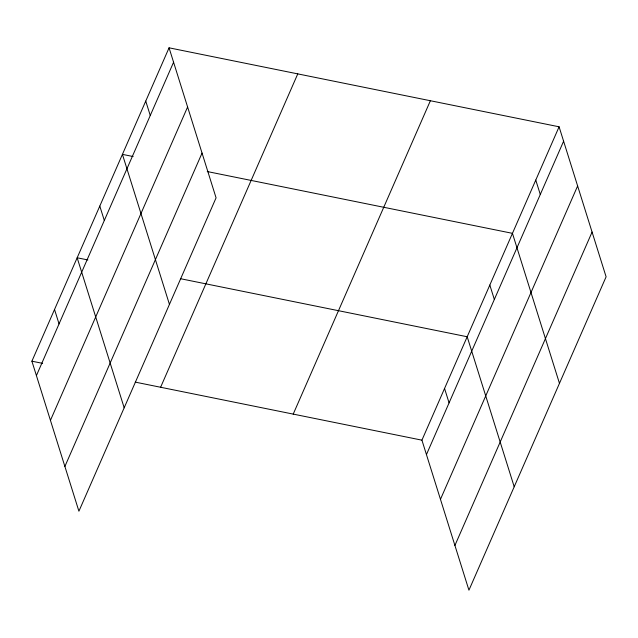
<?xml version="1.0" encoding="UTF-8"?>
<svg xmlns="http://www.w3.org/2000/svg" width="638" height="638" viewBox="0 0 638 638"><rect width="100%" height="100%" fill="white"/><g stroke="black" fill="none" stroke-linecap="round" stroke-linejoin="round"><path stroke-width="0.96" d="M169.062 47.818L216.075 197.836L78.913 511.205L31.9 361.196L169.062 47.818L559.087 126.795L606.1 276.804L468.938 590.182L421.925 440.164L559.087 126.795M36.414 375.607L173.576 62.229M50.442 420.354L187.604 106.977M64.885 466.458L202.047 153.088M160.609 387.258L297.771 73.88M293.217 414.11L430.379 100.732M426.447 454.583L563.609 141.205M440.467 499.331L577.629 185.953M454.918 545.434L592.08 232.057M133.151 156.541L122.424 154.364L169.437 304.382M207.254 171.542L512.45 233.341L559.462 383.35M87.892 259.953L77.166 257.784L124.179 407.794M180.522 278.71L467.191 336.752L514.204 486.77M31.9 361.196L42.626 363.365M135.256 382.122L421.925 440.164M535.768 180.068L540.29 194.478M489.825 285.042L494.338 299.461M444.558 388.462L449.072 402.873M145.743 101.091L150.265 115.51M99.791 206.074L104.313 220.485M54.533 309.486L59.047 323.905"/></g></svg>
